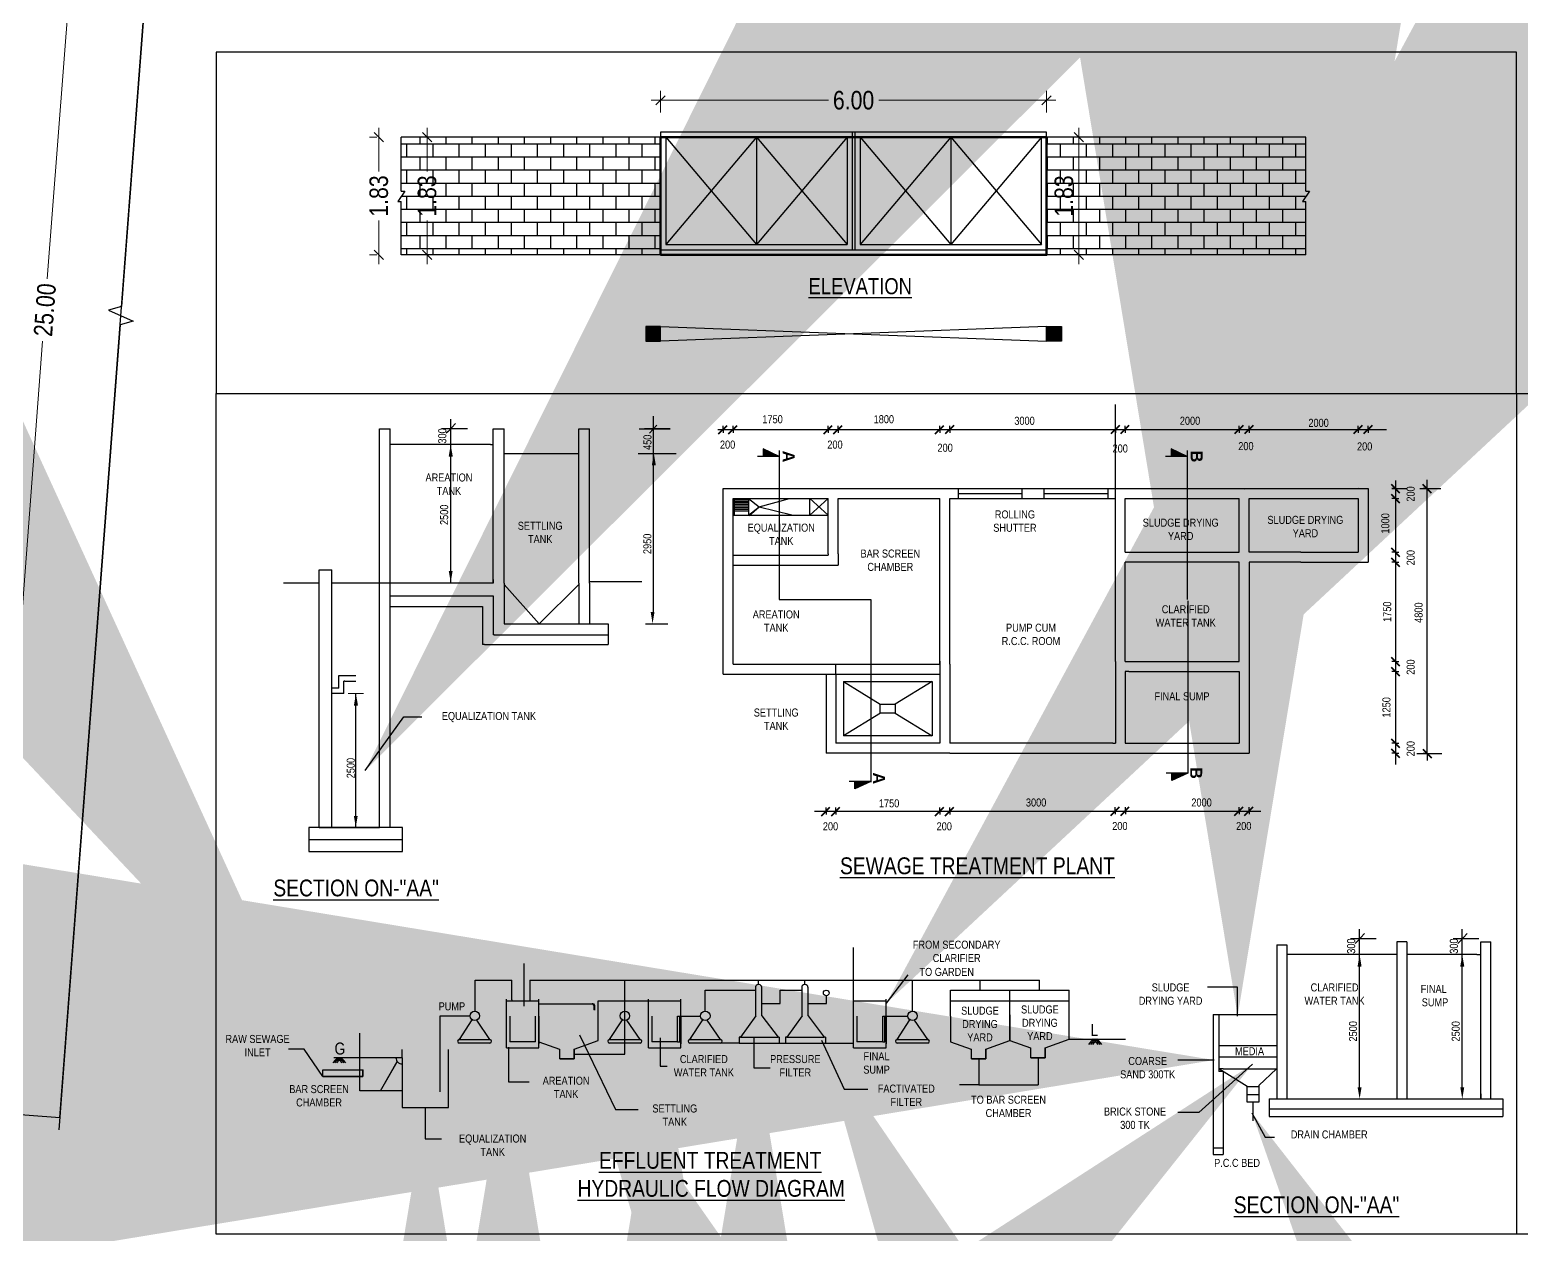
# Model space of a CAD drawing. Header units: metres. Extents: x 2865 to 2957, y -495 to -392.
# Drawn here: x 2888.37 to 2911.56, y -495.18 to -476.46 of the extents above; entities that cross this region are included whole.
import ezdxf

# ---------------------------------------------------------------- set-up
doc = ezdxf.new("R2010")
doc.units = ezdxf.units.M
doc.header["$LTSCALE"] = 12.7
doc.linetypes.add('CENTER2', pattern=[1.125, 0.75, -0.125, 0.125, -0.125])
doc.layers.get('Defpoints').update_dxf_attribs({"color": 140})
for name, color, linetype in [('COMPOUNDWALL', 7, 'Continuous'), ('extra', 7, 'Continuous'), ('ROAD_WIDTH', 7, 'Continuous')]:
    doc.layers.add(name, color=color, linetype=linetype)
doc.layers.add('MAIN_GATE', color=57, linetype='Continuous', lineweight=50)
doc.styles.add('Annotative', font='ARIALN.TTF')
doc.styles.get("Standard").update_dxf_attribs({"font": 'ARIALN.TTF'})
doc.dimstyles.new('BLD OUTER', dxfattribs={"dimscale": 0.096, "dimtxt": 3, "dimasz": 1.5, "dimexe": 1.524, "dimexo": 3.96875, "dimgap": 0.889, "dimtad": 0, "dimzin": 0, "dimdsep": 46, "dimtxsty": 'Annotative', "dimblk": 'OBLIQUE', "dimcen": 0, "dimdle": 1.5, "dimclrd": 256, "dimadec": 0, "dimazin": 0, "dimtfac": 1, "dimtofl": 0, "dimtmove": 0, "dimatfit": 3, "dimldrblk": 'OPEN', "dimfxl": 0, "dimtolj": 1, "dimtzin": 0, "dimlwd": 18, "dimlwe": 18, "dimarcsym": 0})
doc.dimstyles.get("Standard").update_dxf_attribs({"dimscale": 0.001, "dimtxt": 4.572, "dimasz": 4.572, "dimexe": 4.572, "dimexo": 1.5875, "dimgap": 2.286, "dimtad": 0, "dimtih": 1, "dimtoh": 1, "dimdec": 4, "dimzin": 0, "dimdsep": 46, "dimtxsty": 'Standard', "dimcen": 2.286, "dimadec": 0, "dimazin": 0, "dimtfac": 1, "dimtdec": 4, "dimtofl": 0, "dimtmove": 0, "dimatfit": 3, "dimfxl": 0, "dimtolj": 1, "dimtzin": 0, "dimarcsym": 0})
pattern_1 = [(0, (2206.19835, -2013.8183), (0, 0.2032), []), (90, (2206.19835, -2013.8183), (-0.2032, 0.2032), [0.2032, -0.2032])]

# ---------------------------------------------------------------- blocks, each defined once
blk = doc.blocks.new('_Oblique')
at = {"color": 0, "linetype": 'ByBlock', "lineweight": -2}
blk.add_line((-0.5, -0.5), (0.5, 0.5), dxfattribs=at)
blk = doc.blocks.new('*D84')
at = {"layer": 'Defpoints', "color": 0}
for p in [(2890.736, -468.443), (2887.656, -493.281), (2888.836, -493.371)]:
    blk.add_point(p, dxfattribs=at)
at = {"layer": 'ROAD_WIDTH', "lineweight": 18}
for p, q in [((2889.567, -468.21), (2888.643, -480.333)), ((2887.645, -493.425), (2888.569, -481.301))]:
    blk.add_line(p, q, dxfattribs=at)
at = {"layer": 'ROAD_WIDTH', "color": 0, "lineweight": 18}
for p, q in [((2890.356, -468.414), (2889.41, -468.342)), ((2888.456, -493.342), (2887.51, -493.27))]:
    blk.add_line(p, q, dxfattribs=at)
at = {"layer": 'ROAD_WIDTH', "lineweight": 18, "xscale": 0.144, "yscale": 0.144, "zscale": 0.144}
for p, rotation in [((2889.556, -468.353), 85.64138402449977), ((2887.656, -493.281), 265.6413840244998)]:
    blk.add_blockref('_Oblique', p, dxfattribs=dict(at, rotation=rotation))
at = {"layer": 'ROAD_WIDTH', "color": 0, "insert": (2888.606, -480.817), "char_height": 0.288, "attachment_point": 5, "rotation": 85.6414, "style": 'Annotative'}
blk.add_mtext('\\A1;25.00', dxfattribs=at)
blk = doc.blocks.new('_Open')
at = {"color": 0, "linetype": 'ByBlock', "lineweight": -2}
for p, q in [((-1, 0.17), (0, 0)), ((-1, -0.17), (0, 0)), ((0, 0), (-1, 0))]:
    blk.add_line(p, q, dxfattribs=at)
blk = doc.blocks.new('*D136')
at = {"layer": 'COMPOUNDWALL', "lineweight": 18}
for p, q in [((2893.797, -477.988), (2893.797, -478.666)), ((2893.797, -480.106), (2893.797, -479.428))]:
    blk.add_line(p, q, dxfattribs=at)
at = {"layer": 'COMPOUNDWALL', "color": 0, "lineweight": 18}
for p, q in [((2893.764, -478.132), (2893.65, -478.132)), ((2893.764, -479.962), (2893.65, -479.962))]:
    blk.add_line(p, q, dxfattribs=at)
at = {"layer": 'Defpoints', "color": 0}
for p in [(2893.797, -478.132), (2894.145, -478.132), (2894.145, -479.962)]:
    blk.add_point(p, dxfattribs=at)
at = {"layer": 'COMPOUNDWALL', "lineweight": 18, "xscale": 0.144, "yscale": 0.144, "zscale": 0.144}
for p, rotation in [((2893.797, -478.132), 90), ((2893.797, -479.962), 270)]:
    blk.add_blockref('_Oblique', p, dxfattribs=dict(at, rotation=rotation))
at = {"layer": 'COMPOUNDWALL', "color": 0, "insert": (2893.797, -479.047), "char_height": 0.288, "attachment_point": 5, "rotation": 90, "style": 'Annotative'}
blk.add_mtext('\\A1;1.83', dxfattribs=at)
blk = doc.blocks.new('*D137')
at = {"layer": 'COMPOUNDWALL', "lineweight": 18}
for p, q in [((2894.547, -477.988), (2894.547, -478.666)), ((2894.547, -480.106), (2894.547, -479.428))]:
    blk.add_line(p, q, dxfattribs=at)
at = {"layer": 'COMPOUNDWALL', "color": 0, "lineweight": 18}
for p, q in [((2894.515, -478.132), (2894.401, -478.132)), ((2894.515, -479.962), (2894.401, -479.962))]:
    blk.add_line(p, q, dxfattribs=at)
at = {"layer": 'Defpoints', "color": 0}
for p in [(2894.547, -478.132), (2894.896, -478.132), (2894.896, -479.962)]:
    blk.add_point(p, dxfattribs=at)
at = {"layer": 'COMPOUNDWALL', "lineweight": 18, "xscale": 0.144, "yscale": 0.144, "zscale": 0.144}
for p, rotation in [((2894.547, -478.132), 90), ((2894.547, -479.962), 270)]:
    blk.add_blockref('_Oblique', p, dxfattribs=dict(at, rotation=rotation))
at = {"layer": 'COMPOUNDWALL', "color": 0, "insert": (2894.547, -479.047), "char_height": 0.288, "attachment_point": 5, "rotation": 90, "style": 'Annotative'}
blk.add_mtext('\\A1;1.83', dxfattribs=at)
blk = doc.blocks.new('*D139')
at = {"layer": 'Defpoints', "color": 0, "ltscale": 100}
for p in [(2898.177, -477.559), (2898.177, -478.132), (2904.177, -478.132)]:
    blk.add_point(p, dxfattribs=at)
at = {"layer": 'MAIN_GATE', "lineweight": 18, "ltscale": 100}
for p, q in [((2898.033, -477.559), (2900.785, -477.559)), ((2904.321, -477.559), (2901.57, -477.559))]:
    blk.add_line(p, q, dxfattribs=at)
at = {"layer": 'MAIN_GATE', "color": 0, "lineweight": 18, "ltscale": 100}
for p, q in [((2898.177, -477.751), (2898.177, -477.412)), ((2904.177, -477.751), (2904.177, -477.412))]:
    blk.add_line(p, q, dxfattribs=at)
at = {"layer": 'MAIN_GATE', "lineweight": 18, "ltscale": 100, "xscale": 0.144, "yscale": 0.144, "zscale": 0.144, "rotation": 180}
blk.add_blockref('_Oblique', (2898.177, -477.559), dxfattribs=at)
at = {"layer": 'MAIN_GATE', "lineweight": 18, "ltscale": 100, "xscale": 0.144, "yscale": 0.144, "zscale": 0.144}
blk.add_blockref('_Oblique', (2904.177, -477.559), dxfattribs=at)
at = {"layer": 'MAIN_GATE', "color": 0, "ltscale": 100, "insert": (2901.177, -477.559), "char_height": 0.288, "attachment_point": 5, "style": 'Annotative'}
blk.add_mtext('\\A1;6.00', dxfattribs=at)
blk = doc.blocks.new('*D140')
at = {"layer": 'Defpoints', "color": 0, "ltscale": 100}
for p in [(2904.177, -478.132), (2904.68, -478.132), (2904.177, -479.962)]:
    blk.add_point(p, dxfattribs=at)
at = {"layer": 'MAIN_GATE', "lineweight": 18, "ltscale": 100}
blk.add_line((2904.68, -480.106), (2904.68, -477.988), dxfattribs=at)
at = {"layer": 'MAIN_GATE', "color": 0, "lineweight": 18, "ltscale": 100}
for p, q in [((2904.558, -478.132), (2904.826, -478.132)), ((2904.558, -479.962), (2904.826, -479.962))]:
    blk.add_line(p, q, dxfattribs=at)
at = {"layer": 'MAIN_GATE', "lineweight": 18, "ltscale": 100, "xscale": 0.144, "yscale": 0.144, "zscale": 0.144}
for p, rotation in [((2904.68, -478.132), 90), ((2904.68, -479.962), 270)]:
    blk.add_blockref('_Oblique', p, dxfattribs=dict(at, rotation=rotation))
at = {"layer": 'MAIN_GATE', "color": 0, "ltscale": 100, "insert": (2904.448, -479.047), "char_height": 0.288, "attachment_point": 5, "rotation": 90, "style": 'Annotative'}
blk.add_mtext('\\A1;1.83', dxfattribs=at)
blk = doc.blocks.new('SW')
for points in [[(14.197, 19.029), (13.788, 19.221), (13.788, 19.029)], [(24.553, 19.029), (24.144, 19.221), (24.144, 19.029)], [(24.164, 10.996), (24.164, 10.804), (24.573, 10.996)], [(16.114, 10.783), (16.114, 10.591), (16.523, 10.783)]]:
    blk.add_hatch(color=256).paths.add_polyline_path(points)
for p, q in [((22.732, 17.964), (22.732, 20.354)), ((4.046, 9.614), (4.046, 19.735)), ((4.046, 19.735), (4.319, 19.735)), ((4.319, 9.614), (4.319, 19.735)), ((6.28, 19.735), (5.623, 19.735)), ((5.792, 19.668), (5.981, 19.872)), ((5.857, 15.832), (5.857, 19.978)), ((6.937, 15.813), (6.937, 19.735)), ((6.937, 19.735), (7.211, 19.735)), ((7.211, 15.813), (7.211, 19.735)), ((9.109, 15.813), (9.109, 19.735)), ((9.109, 19.735), (9.382, 19.735)), ((9.382, 15.813), (9.382, 19.735)), ((10.643, 19.735), (11.431, 19.735)), ((11.431, 19.735), (10.774, 19.735)), ((10.902, 19.626), (11.091, 19.829)), ((11.008, 19.656), (11.008, 20.052)), ((12.635, 19.719), (29.613, 19.719)), ((12.772, 19.719), (12.772, 19.81)), ((12.772, 19.719), (12.772, 19.632)), ((13.026, 19.719), (13.026, 19.81)), ((13.026, 19.719), (13.026, 19.632)), ((15.444, 19.719), (15.444, 19.81)), ((15.444, 19.719), (15.444, 19.632)), ((15.697, 19.719), (15.697, 19.81)), ((15.697, 19.719), (15.697, 19.632)), ((18.272, 19.719), (18.272, 19.81)), ((18.272, 19.719), (18.272, 19.632)), ((18.526, 19.719), (18.526, 19.81)), ((18.526, 19.719), (18.526, 19.632)), ((22.732, 19.719), (22.732, 19.81)), ((22.732, 19.719), (22.732, 19.632)), ((22.976, 19.719), (22.976, 19.81)), ((22.976, 19.719), (22.976, 19.632)), ((25.875, 19.719), (25.875, 19.81)), ((25.875, 19.719), (25.875, 19.632)), ((26.129, 19.719), (26.129, 19.81)), ((26.129, 19.719), (26.129, 19.632)), ((28.897, 19.719), (28.897, 19.81)), ((28.897, 19.719), (28.897, 19.632)), ((29.151, 19.719), (29.151, 19.81)), ((29.151, 19.719), (29.151, 19.632)), ((6.866, 19.337), (4.319, 19.337)), ((5.792, 19.668), (5.744, 19.62)), ((6.866, 19.337), (6.937, 19.337)), ((11.008, 15.003), (11.008, 19.656)), ((7.211, 19.105), (9.109, 19.105)), ((10.617, 19.105), (11.58, 19.105)), ((14.197, 19.029), (13.648, 19.029)), ((13.788, 19.221), (13.788, 19.029)), ((14.197, 19.029), (13.788, 19.221)), ((24.553, 19.029), (24.004, 19.029)), ((24.553, 19.029), (24.144, 19.221)), ((24.144, 19.221), (24.144, 19.029)), ((12.772, 13.505), (12.772, 18.218)), ((12.772, 18.218), (29.151, 18.218)), ((18.737, 18.218), (18.737, 17.964)), ((20.356, 18.2), (20.356, 17.964)), ((20.917, 18.218), (20.917, 17.964)), ((22.536, 18.2), (22.536, 17.964)), ((28.897, 18.215), (26.017, 18.201)), ((29.151, 18.215), (29.151, 16.348)), ((29.749, 18.218), (30.124, 18.218)), ((29.84, 18.218), (29.749, 18.218)), ((29.84, 18.423), (29.84, 11.213)), ((29.84, 18.218), (29.927, 18.218)), ((30.459, 18.218), (30.992, 18.218)), ((30.639, 18.218), (30.548, 18.218)), ((30.639, 18.218), (30.726, 18.218)), ((30.647, 11.482), (30.647, 18.439)), ((13.026, 17.964), (15.444, 17.964)), ((13.026, 13.759), (13.026, 17.963)), ((13.064, 17.542), (13.064, 17.964)), ((13.064, 17.94), (13.42, 17.94)), ((13.064, 17.899), (13.42, 17.899)), ((13.064, 17.859), (13.42, 17.859)), ((13.064, 17.818), (13.42, 17.818)), ((13.42, 17.964), (13.689, 17.755)), ((13.42, 17.964), (13.42, 17.542)), ((13.689, 17.755), (14.456, 17.961)), ((13.689, 17.755), (14.456, 17.961)), ((15.444, 17.542), (14.978, 17.964)), ((15.444, 17.964), (14.978, 17.54)), ((14.978, 17.54), (14.978, 17.964)), ((15.444, 16.561), (15.444, 17.964)), ((15.697, 17.964), (18.272, 17.964)), ((15.697, 16.561), (15.697, 17.964)), ((18.272, 13.759), (18.272, 17.964)), ((18.526, 13.759), (18.526, 17.964)), ((18.526, 17.964), (22.665, 17.964)), ((20.356, 18.082), (18.737, 18.082)), ((20.356, 18.08), (18.737, 18.08)), ((22.536, 18.082), (20.917, 18.082)), ((22.536, 18.08), (20.917, 18.08)), ((22.665, 17.964), (22.732, 17.964)), ((22.732, 16.348), (22.732, 17.964)), ((22.976, 17.964), (25.875, 17.964)), ((22.976, 16.601), (22.976, 17.964)), ((25.875, 16.601), (25.875, 17.964)), ((26.129, 17.964), (28.897, 17.964)), ((26.129, 16.601), (26.129, 17.964)), ((28.897, 17.964), (28.897, 16.601)), ((29.84, 17.964), (29.749, 17.964)), ((29.84, 17.964), (29.927, 17.964)), ((13.026, 17.542), (15.444, 17.542)), ((13.064, 17.777), (13.42, 17.777)), ((13.064, 17.737), (13.42, 17.737)), ((13.064, 17.737), (13.42, 17.737)), ((13.064, 17.696), (13.42, 17.696)), ((13.064, 17.655), (13.42, 17.655)), ((13.42, 17.542), (13.689, 17.755)), ((13.436, 17.536), (13.689, 17.755)), ((13.689, 17.755), (14.515, 17.549)), ((13.026, 16.526), (15.444, 16.526)), ((15.444, 16.561), (15.444, 16.526)), ((15.697, 16.561), (15.697, 16.272)), ((22.732, 13.824), (22.732, 16.348)), ((22.976, 16.601), (25.875, 16.601)), ((25.875, 16.348), (22.976, 16.348)), ((22.976, 13.824), (22.976, 16.348)), ((25.875, 13.824), (25.875, 16.348)), ((27.442, 16.601), (26.129, 16.601)), ((26.129, 16.348), (26.129, 11.753)), ((27.442, 16.348), (26.129, 16.348)), ((27.442, 16.601), (28.897, 16.601)), ((27.442, 16.348), (29.151, 16.348)), ((29.84, 16.601), (29.749, 16.601)), ((29.84, 16.348), (29.749, 16.348)), ((29.84, 16.601), (29.927, 16.601)), ((29.84, 16.348), (29.927, 16.348)), ((2.52, 9.614), (2.52, 16.154)), ((2.52, 16.154), (2.841, 16.154)), ((2.841, 9.614), (2.841, 16.154)), ((6.937, 15.908), (6.937, 15.813)), ((13.026, 16.272), (15.697, 16.272)), ((2.52, 15.813), (1.609, 15.813)), ((6.937, 15.813), (2.841, 15.813)), ((7.211, 15.813), (7.211, 14.787)), ((7.211, 15.78), (8.101, 14.787)), ((8.101, 14.787), (9.109, 15.783)), ((8.101, 14.787), (9.109, 15.783)), ((9.109, 15.816), (9.109, 14.787)), ((9.382, 15.86), (10.707, 15.86)), ((9.382, 15.813), (9.382, 14.787)), ((4.319, 15.496), (6.937, 15.496)), ((4.319, 15.221), (6.664, 15.221)), ((6.664, 15.221), (6.664, 14.259)), ((6.937, 15.496), (6.937, 14.501)), ((24.573, 15.364), (24.573, 10.996)), ((7.211, 14.787), (9.857, 14.787)), ((9.857, 14.787), (9.857, 14.259)), ((10.801, 14.787), (11.367, 14.787)), ((6.961, 14.501), (6.937, 14.501)), ((6.961, 14.501), (9.857, 14.501)), ((6.712, 14.259), (6.664, 14.259)), ((6.712, 14.259), (9.566, 14.259)), ((9.566, 14.259), (9.857, 14.259)), ((13.026, 13.759), (18.272, 13.759)), ((15.638, 13.505), (15.638, 13.759)), ((18.272, 13.836), (18.272, 13.759)), ((18.272, 13.759), (18.272, 11.753)), ((18.526, 13.759), (18.526, 11.753)), ((22.732, 13.824), (22.732, 11.753)), ((22.976, 13.824), (25.875, 13.824)), ((29.84, 13.824), (29.749, 13.824)), ((29.84, 13.824), (29.927, 13.824)), ((3.013, 13.154), (3.013, 13.474)), ((3.02, 13.474), (3.013, 13.474)), ((3.02, 13.474), (3.449, 13.474)), ((3.167, 13.327), (3.141, 13.327)), ((3.141, 13.016), (3.141, 13.327)), ((3.167, 13.327), (3.383, 13.327)), ((3.371, 13.327), (3.449, 13.327)), ((12.772, 13.505), (18.272, 13.505)), ((15.385, 13.505), (15.385, 11.499)), ((15.638, 13.505), (15.638, 11.753)), ((15.829, 13.315), (15.829, 11.943)), ((15.829, 13.315), (18.082, 13.315)), ((15.829, 13.315), (16.761, 12.748)), ((18.082, 13.315), (17.143, 12.743)), ((18.082, 13.315), (18.082, 11.943)), ((22.976, 13.571), (22.976, 11.753)), ((23.07, 13.571), (22.976, 13.571)), ((23.07, 13.571), (25.875, 13.571)), ((25.875, 13.571), (25.875, 11.753)), ((29.84, 13.571), (29.749, 13.571)), ((29.84, 13.571), (29.927, 13.571)), ((3.013, 13.154), (2.841, 13.154)), ((3.141, 13.016), (2.841, 13.016)), ((3.447, 9.614), (3.447, 13.007)), ((16.768, 12.515), (15.829, 11.943)), ((17.143, 12.515), (18.082, 11.943)), ((18.272, 11.753), (15.638, 11.753)), ((18.082, 11.943), (15.829, 11.943)), ((22.665, 11.753), (18.526, 11.753)), ((22.665, 11.753), (22.732, 11.753)), ((22.976, 11.753), (25.875, 11.753)), ((26.129, 11.753), (26.129, 11.499)), ((29.84, 11.753), (29.749, 11.753)), ((29.84, 11.753), (29.927, 11.753)), ((18.526, 11.499), (15.385, 11.499)), ((18.526, 11.499), (26.129, 11.499)), ((29.84, 11.499), (29.749, 11.499)), ((29.84, 11.499), (29.927, 11.499)), ((30.388, 11.491), (31.015, 11.491)), ((30.639, 11.491), (30.548, 11.491)), ((30.639, 11.491), (30.726, 11.491)), ((30.647, 11.491), (30.647, 11.314)), ((24.573, 10.996), (24.024, 10.996)), ((24.573, 10.996), (24.164, 10.804)), ((24.164, 10.804), (24.164, 10.996)), ((16.523, 10.783), (15.974, 10.783)), ((16.114, 10.591), (16.114, 10.783)), ((16.523, 10.783), (16.114, 10.591)), ((15.096, 10.03), (26.23, 10.03)), ((15.385, 10.03), (15.385, 10.121)), ((15.385, 10.03), (15.385, 9.943)), ((15.638, 10.03), (15.638, 10.121)), ((15.638, 10.03), (15.638, 9.943)), ((18.272, 10.03), (18.272, 10.121)), ((18.272, 10.03), (18.272, 9.943)), ((18.526, 10.03), (18.526, 10.121)), ((18.526, 10.03), (18.526, 9.943)), ((22.73, 10.038), (22.73, 10.129)), ((22.73, 10.038), (22.73, 9.951)), ((22.984, 10.038), (22.984, 10.129)), ((22.984, 10.038), (22.984, 9.951)), ((25.875, 10.038), (25.875, 10.129)), ((25.875, 10.038), (25.875, 9.951)), ((26.129, 10.038), (26.129, 10.129)), ((26.129, 10.038), (26.129, 9.951)), ((26.23, 10.03), (26.427, 10.03)), ((4.636, 9.614), (2.258, 9.614)), ((2.258, 9.614), (2.258, 9.004)), ((2.52, 9.614), (4.046, 9.614)), ((4.636, 9.004), (4.636, 9.614)), ((2.263, 9.309), (4.636, 9.309)), ((2.258, 9.004), (4.636, 9.004)), ((28.866, 6.72), (29.054, 6.924)), ((28.931, 2.884), (28.931, 7.029)), ((31.473, 6.72), (31.662, 6.924)), ((31.538, 2.884), (31.538, 7.029)), ((16.085, 4.143), (16.085, 6.569)), ((26.834, 6.634), (26.834, 2.723)), ((26.834, 6.634), (27.087, 6.634)), ((27.087, 6.634), (27.087, 2.723)), ((29.354, 6.787), (28.697, 6.787)), ((28.866, 6.72), (28.818, 6.672)), ((29.879, 6.707), (29.879, 2.723)), ((30.133, 6.707), (29.879, 6.707)), ((30.133, 6.707), (30.133, 2.723)), ((31.961, 6.787), (31.304, 6.787)), ((31.473, 6.72), (31.425, 6.672)), ((32.007, 2.723), (32.007, 6.707)), ((32.007, 6.707), (32.261, 6.707)), ((32.261, 2.723), (32.261, 6.707)), ((7.722, 5.081), (7.722, 6.158)), ((29.879, 6.389), (27.087, 6.389)), ((31.908, 6.389), (30.133, 6.389)), ((31.908, 6.389), (32.007, 6.389)), ((6.474, 5.734), (7.413, 5.734)), ((6.474, 5.734), (7.413, 5.734)), ((6.474, 4.951), (6.474, 5.734)), ((7.413, 5.241), (7.413, 5.734)), ((7.87, 5.734), (20.804, 5.734)), ((7.87, 5.734), (7.931, 5.734)), ((7.87, 5.734), (7.87, 5.212)), ((10.28, 3.862), (10.28, 5.734)), ((13.673, 5.628), (13.673, 5.734)), ((14.848, 5.628), (14.848, 5.734)), ((17.581, 4.951), (17.581, 5.734)), ((19.298, 5.734), (19.298, 5.734)), ((19.298, 5.485), (19.298, 5.734)), ((20.804, 5.485), (20.804, 5.734)), ((12.321, 4.951), (12.321, 5.485)), ((12.321, 5.485), (13.6, 5.485)), ((13.6, 4.831), (13.6, 5.583)), ((13.752, 4.831), (13.752, 5.56)), ((14.224, 5.146), (14.224, 5.485)), ((14.224, 5.485), (14.719, 5.485)), ((14.719, 5.485), (14.719, 5.485)), ((14.719, 5.485), (14.776, 5.485)), ((14.776, 4.831), (14.776, 5.583)), ((14.928, 4.831), (14.928, 5.56)), ((15.399, 5.146), (15.399, 5.343)), ((18.546, 5.485), (20.051, 5.485)), ((18.546, 5.21), (18.546, 5.485)), ((20.051, 5.243), (20.051, 5.485)), ((20.051, 5.485), (21.556, 5.485)), ((21.556, 5.21), (21.556, 5.485)), ((7.271, 4.02), (7.271, 5.257)), ((7.271, 5.212), (8.096, 5.212)), ((7.413, 5.241), (7.413, 5.212)), ((8.096, 4.02), (8.096, 5.257)), ((8.096, 4.02), (8.096, 5.257)), ((8.096, 5.138), (9.469, 5.138)), ((9.488, 5.1), (9.488, 4.981)), ((9.497, 5.1), (9.497, 4.979)), ((9.507, 5.1), (9.507, 4.98)), ((9.601, 4.209), (9.601, 5.212)), ((9.601, 5.212), (10.875, 5.21)), ((10.875, 4.019), (10.875, 5.255)), ((10.875, 5.21), (11.699, 5.21)), ((11.699, 4.019), (11.699, 5.255)), ((11.699, 4.019), (11.699, 5.255)), ((13.752, 5.146), (14.224, 5.146)), ((14.928, 5.146), (15.399, 5.146)), ((14.928, 5.146), (15.399, 5.146)), ((16.085, 4.019), (16.085, 5.255)), ((16.085, 5.21), (16.91, 5.21)), ((16.91, 4.019), (16.91, 5.255)), ((16.91, 4.019), (16.91, 5.255)), ((18.546, 4.827), (18.546, 5.21)), ((18.546, 5.21), (21.556, 5.21)), ((20.051, 4.859), (20.051, 5.243)), ((20.051, 4.209), (20.051, 5.212)), ((21.556, 4.242), (21.556, 5.244)), ((5.587, 4.831), (6.347, 4.831)), ((5.587, 2.9), (5.587, 4.831)), ((6.395, 4.735), (6.069, 4.23)), ((6.853, 4.23), (6.517, 4.721)), ((7.356, 4.827), (7.356, 4.176)), ((8.011, 4.176), (8.011, 4.827)), ((8.096, 4.827), (8.096, 4.125)), ((10.207, 4.735), (9.882, 4.23)), ((10.666, 4.23), (10.329, 4.721)), ((10.96, 4.825), (10.96, 4.175)), ((11.614, 4.175), (11.614, 4.825)), ((11.614, 4.825), (11.67, 4.825)), ((11.67, 4.175), (11.67, 4.825)), ((11.67, 4.825), (12.201, 4.825)), ((11.699, 4.825), (11.699, 4.124)), ((12.248, 4.735), (11.923, 4.23)), ((12.707, 4.23), (12.371, 4.721)), ((13.6, 4.831), (13.213, 4.29)), ((13.752, 4.831), (14.167, 4.29)), ((14.776, 4.831), (14.389, 4.29)), ((14.928, 4.831), (15.342, 4.29)), ((16.17, 4.825), (16.17, 4.175)), ((16.825, 4.175), (16.825, 4.825)), ((16.825, 4.825), (16.881, 4.825)), ((16.881, 4.175), (16.881, 4.825)), ((16.881, 4.825), (17.461, 4.825)), ((16.91, 4.825), (16.91, 4.124)), ((17.508, 4.735), (17.183, 4.23)), ((17.967, 4.23), (17.631, 4.721)), ((18.546, 4.827), (18.546, 4.176)), ((20.051, 4.859), (20.051, 4.209)), ((25.217, 4.868), (25.217, 1.31)), ((25.217, 4.868), (26.834, 4.868)), ((25.36, 4.868), (25.36, 3.416)), ((3.548, 2.928), (3.548, 4.392)), ((6.069, 4.23), (6.853, 4.23)), ((6.113, 4.23), (6.076, 4.23)), ((8.011, 4.176), (7.356, 4.176)), ((8.096, 4.176), (8.617, 3.986)), ((8.992, 3.986), (9.601, 4.209)), ((9.882, 4.23), (10.666, 4.23)), ((9.926, 4.23), (9.888, 4.23)), ((11.614, 4.175), (10.96, 4.175)), ((11.614, 4.175), (11.67, 4.175)), ((11.923, 4.23), (12.707, 4.23)), ((11.967, 4.23), (11.929, 4.23)), ((13.213, 4.29), (13.183, 4.29)), ((13.183, 4.29), (13.183, 4.143)), ((13.213, 4.29), (14.167, 4.29)), ((14.197, 4.29), (14.167, 4.29)), ((14.197, 4.29), (14.197, 4.143)), ((14.358, 4.29), (14.358, 4.143)), ((14.389, 4.29), (14.358, 4.29)), ((14.389, 4.29), (15.342, 4.29)), ((15.373, 4.29), (15.342, 4.29)), ((15.373, 4.29), (15.373, 4.143)), ((16.825, 4.175), (16.17, 4.175)), ((16.825, 4.175), (16.881, 4.175)), ((17.183, 4.23), (17.967, 4.23)), ((17.227, 4.23), (17.189, 4.23)), ((17.217, 4.421), (17.217, 4.421)), ((18.546, 4.176), (19.067, 3.986)), ((19.441, 3.986), (20.051, 4.209)), ((20.051, 4.209), (20.573, 4.018)), ((20.947, 4.018), (21.556, 4.242)), ((21.556, 4.242), (22.986, 4.242)), ((4.622, 3.769), (4.622, 3.981)), ((5.799, 2.506), (5.799, 3.981)), ((6.853, 4.143), (6.076, 4.143)), ((7.271, 4.02), (8.096, 4.02)), ((8.617, 3.986), (8.617, 3.739)), ((8.992, 3.739), (8.992, 3.986)), ((8.992, 3.986), (8.992, 3.739)), ((8.992, 3.862), (10.28, 3.862)), ((10.666, 4.143), (9.888, 4.143)), ((10.875, 4.019), (11.699, 4.019)), ((12.707, 4.143), (11.929, 4.143)), ((13.183, 4.143), (12.482, 4.143)), ((13.183, 4.143), (16.085, 4.143)), ((16.085, 4.019), (16.91, 4.019)), ((17.967, 4.143), (17.189, 4.143)), ((19.067, 3.986), (19.067, 3.739)), ((19.441, 3.986), (19.441, 3.739)), ((19.441, 3.739), (19.441, 3.986)), ((20.573, 4.018), (20.573, 3.771)), ((20.947, 3.771), (20.947, 4.018)), ((20.947, 4.018), (20.947, 3.771)), ((25.36, 4.079), (26.834, 4.079)), ((25.36, 3.793), (26.834, 3.793)), ((4.622, 3.769), (2.887, 3.769)), ((3.625, 3.29), (3.625, 3.468)), ((4.074, 2.928), (4.502, 3.671)), ((4.074, 2.928), (4.499, 3.665)), ((4.622, 3.769), (4.622, 2.506)), ((8.992, 3.739), (8.617, 3.739)), ((8.636, 3.739), (8.992, 3.739)), ((19.441, 3.739), (19.067, 3.739)), ((19.085, 3.739), (19.441, 3.739)), ((19.263, 3.739), (19.263, 3.085)), ((20.947, 3.771), (20.573, 3.771)), ((20.591, 3.771), (20.947, 3.771)), ((20.769, 3.771), (20.769, 3.085)), ((25.471, 3.485), (25.36, 3.485)), ((26.077, 3.038), (25.36, 3.485)), ((25.471, 3.416), (25.36, 3.416)), ((25.471, 3.485), (26.834, 3.485)), ((25.471, 3.416), (25.471, 1.31)), ((26.822, 3.485), (26.369, 3.063)), ((2.608, 3.29), (3.625, 3.29)), ((19.263, 3.085), (18.771, 3.085)), ((19.263, 3.085), (20.769, 3.085)), ((26.077, 2.64), (26.077, 3.038)), ((26.077, 3.038), (26.369, 3.038)), ((26.369, 3.063), (26.369, 2.64)), ((4.622, 2.928), (3.548, 2.928)), ((26.077, 2.839), (26.369, 2.839)), ((26.639, 2.723), (32.565, 2.723)), ((26.639, 2.723), (26.639, 2.278)), ((32.007, 2.855), (32.007, 2.723)), ((32.565, 2.723), (32.565, 2.278)), ((4.622, 2.506), (5.799, 2.506)), ((4.622, 2.506), (5.799, 2.506)), ((24.854, 2.376), (24.318, 2.376)), ((26.369, 2.64), (26.077, 2.64)), ((26.223, 2.64), (26.223, 2.169)), ((26.639, 2.469), (32.565, 2.469)), ((26.639, 2.278), (32.565, 2.278)), ((25.471, 1.478), (25.217, 1.478)), ((25.217, 1.31), (25.471, 1.31))]:
    blk.add_line(p, q)
at = {"lineweight": 40}
for p, q in [((12.654, 19.603), (12.873, 19.819)), ((12.837, 19.789), (12.837, 19.789)), ((12.908, 19.603), (13.127, 19.819)), ((13.091, 19.789), (13.091, 19.789)), ((15.326, 19.603), (15.545, 19.819)), ((15.579, 19.603), (15.798, 19.819)), ((18.155, 19.603), (18.374, 19.819)), ((18.417, 19.611), (18.636, 19.827)), ((22.622, 19.611), (22.841, 19.827)), ((22.866, 19.611), (23.085, 19.827)), ((25.766, 19.611), (25.985, 19.827)), ((26.02, 19.611), (26.239, 19.827)), ((28.788, 19.611), (29.007, 19.827)), ((29.041, 19.611), (29.26, 19.827)), ((29.956, 18.1), (29.74, 18.319)), ((29.77, 18.282), (29.77, 18.282)), ((30.755, 18.1), (30.539, 18.319)), ((30.569, 18.282), (30.569, 18.282)), ((29.956, 17.846), (29.74, 18.065)), ((29.77, 18.029), (29.77, 18.029)), ((29.956, 16.483), (29.74, 16.702)), ((29.77, 16.666), (29.77, 16.666)), ((29.956, 16.23), (29.74, 16.449)), ((29.77, 16.412), (29.77, 16.412)), ((29.956, 13.706), (29.74, 13.925)), ((29.956, 13.453), (29.74, 13.672)), ((29.77, 13.889), (29.77, 13.889)), ((29.77, 13.635), (29.77, 13.635)), ((29.956, 11.635), (29.74, 11.854)), ((29.77, 11.817), (29.77, 11.817)), ((29.956, 11.381), (29.74, 11.6)), ((29.77, 11.564), (29.77, 11.564)), ((30.764, 11.373), (30.548, 11.592)), ((30.569, 11.555), (30.569, 11.555)), ((15.267, 9.913), (15.486, 10.129)), ((15.449, 10.1), (15.449, 10.1)), ((15.521, 9.913), (15.74, 10.129)), ((15.703, 10.1), (15.703, 10.1)), ((18.155, 9.913), (18.374, 10.129)), ((18.337, 10.1), (18.337, 10.1)), ((18.408, 9.913), (18.627, 10.129)), ((18.591, 10.1), (18.591, 10.1)), ((22.613, 9.922), (22.832, 10.138)), ((22.795, 10.108), (22.795, 10.108)), ((22.866, 9.922), (23.085, 10.138)), ((23.049, 10.108), (23.049, 10.108)), ((25.758, 9.922), (25.977, 10.138)), ((25.94, 10.108), (25.94, 10.108)), ((26.011, 9.922), (26.23, 10.138)), ((26.194, 10.108), (26.194, 10.108))]:
    blk.add_line(p, q, dxfattribs=at)
at = {"linetype": 'CENTER2', "ltscale": 48}
for p, q in [((14.197, 19.185), (14.197, 15.397)), ((24.553, 19.185), (24.553, 15.397)), ((14.197, 15.397), (16.523, 15.397)), ((16.523, 15.397), (16.523, 10.764))]:
    blk.add_line(p, q, dxfattribs=at)
at = {"lineweight": 9}
blk.add_line((3.255, 13.016), (3.64, 13.016), dxfattribs=at)
for points in [[(16.761, 12.748), (17.143, 12.748), (17.143, 12.515), (16.761, 12.515)], [(2.608, 3.464), (3.625, 3.464), (3.625, 3.29), (2.608, 3.29)]]:
    blk.add_lwpolyline(points, close=True)
for centre, radius in [((15.391, 5.414), 0.0715), ((6.467, 4.831), 0.12), ((10.28, 4.831), 0.12), ((12.321, 4.831), 0.12), ((17.581, 4.831), 0.12)]:
    blk.add_circle(centre, radius)
for centre, radius, start, end in [((13.673, 5.547), 0.0808, 9.3131, 153.9621), ((14.848, 5.547), 0.0808, 9.3131, 153.9621), ((9.45, 5.1), 0.0381, 0, 90), ((9.459, 5.1), 0.0381, 0, 90), ((9.469, 5.1), 0.0381, 0, 90), ((6.076, 4.186), 0.0437, 90, 270), ((6.853, 4.186), 0.0437, 270, 90), ((9.888, 4.186), 0.0437, 90, 270), ((10.666, 4.186), 0.0437, 270, 90), ((11.929, 4.186), 0.0437, 90, 270), ((12.707, 4.186), 0.0437, 270, 90), ((17.189, 4.186), 0.0437, 90, 270), ((17.967, 4.186), 0.0437, 270, 90), ((4.622, 3.769), 0.155, 179.8121, 270)]:
    blk.add_arc(centre, radius, start, end)
for points in [[(5.906, 19.045), (5.808, 19.045), (5.857, 19.337)], [(5.906, 19.028), (5.808, 19.028), (5.857, 19.321)], [(5.906, 19.028), (5.808, 19.028), (5.857, 19.321)], [(11.063, 18.818), (10.965, 18.818), (11.014, 19.111)], [(11.063, 18.802), (10.965, 18.802), (11.014, 19.095)], [(11.063, 18.802), (10.965, 18.802), (11.014, 19.095)], [(5.906, 16.125), (5.808, 16.125), (5.857, 15.832)], [(5.906, 16.125), (5.808, 16.125), (5.857, 15.832)], [(11.031, 15.08), (10.934, 15.08), (10.982, 14.787)], [(11.031, 15.08), (10.934, 15.08), (10.982, 14.787)], [(3.5, 12.724), (3.402, 12.724), (3.451, 13.016)], [(3.5, 12.707), (3.402, 12.707), (3.451, 13)], [(3.5, 12.707), (3.402, 12.707), (3.451, 13)], [(3.496, 9.907), (3.399, 9.907), (3.447, 9.614)], [(3.496, 9.907), (3.399, 9.907), (3.447, 9.614)], [(28.98, 6.096), (28.882, 6.096), (28.931, 6.389)], [(28.98, 6.08), (28.882, 6.08), (28.931, 6.372)], [(28.98, 6.08), (28.882, 6.08), (28.931, 6.372)], [(31.587, 6.096), (31.489, 6.096), (31.538, 6.389)], [(31.587, 6.08), (31.489, 6.08), (31.538, 6.372)], [(31.587, 6.08), (31.489, 6.08), (31.538, 6.372)], [(28.98, 3.015), (28.882, 3.015), (28.931, 2.723)], [(28.98, 3.015), (28.882, 3.015), (28.931, 2.723)], [(31.587, 3.015), (31.489, 3.015), (31.538, 2.723)], [(31.587, 3.015), (31.489, 3.015), (31.538, 2.723)]]:
    blk.add_solid(points)
at = {"layer": 'extra'}
for p, q in [((22.171, 4.25), (22.053, 4.109)), ((22.217, 4.25), (22.1, 4.109)), ((22.27, 4.25), (22.153, 4.109)), ((22.165, 4.25), (22.282, 4.109)), ((22.217, 4.25), (22.335, 4.109)), ((22.264, 4.25), (22.381, 4.109)), ((2.979, 3.778), (2.861, 3.636)), ((3.025, 3.778), (2.908, 3.636)), ((3.078, 3.778), (2.961, 3.636)), ((2.973, 3.778), (3.09, 3.636)), ((3.025, 3.778), (3.143, 3.636)), ((3.072, 3.778), (3.189, 3.636))]:
    blk.add_line(p, q, dxfattribs=at)
at = {"char_height": 0.2032, "attachment_point": 5}
for s, insert in [('1750', (14.028, 19.975)), ('1800', (16.853, 19.975)), ('3000', (20.425, 19.936)), ('2000', (24.626, 19.936)), ('2000', (27.89, 19.883)), ('200', (12.887, 19.331)), ('200', (15.613, 19.331)), ('200', (18.409, 19.251)), ('200', (22.854, 19.233)), ('200', (26.045, 19.292)), ('200', (29.06, 19.285)), ('1750', (16.987, 10.226)), ('3000', (20.719, 10.247)), ('2000', (24.919, 10.247)), ('200', (15.499, 9.642)), ('200', (18.387, 9.642)), ('200', (22.845, 9.65)), ('200', (25.99, 9.65))]:
    blk.add_mtext(s, dxfattribs=dict(at, insert=insert))
at = {"char_height": 0.2032, "attachment_point": 5, "rotation": 90}
for s, insert in [('300', (5.644, 19.552)), ('450', (10.853, 19.391)), ('200', (30.228, 18.079)), ('2500', (5.692, 17.55)), ('1000', (29.585, 17.332)), ('2950', (10.851, 16.813)), ('200', (30.228, 16.462)), ('1750', (29.633, 15.09)), ('4800', (30.43, 15.067)), ('200', (30.228, 13.685)), ('1250', (29.614, 12.663)), ('200', (30.228, 11.614)), ('2500', (3.32, 11.121)), ('300', (28.718, 6.603)), ('300', (31.325, 6.603)), ('2500', (28.766, 4.44)), ('2500', (31.373, 4.44))]:
    blk.add_mtext(s, dxfattribs=dict(at, insert=insert))
at = {"char_height": 0.3048, "width": 0.41402, "attachment_point": 1, "rotation": 270}
for s, insert in [('{\\fBankGothic Md BT|b1|i0|c0|p34;A}', (14.592, 19.177)), ('{\\fBankGothic Md BT|b1|i0|c0|p34;B}', (24.948, 19.177)), ('{\\fBankGothic Md BT|b1|i0|c0|p34;A}', (16.886, 11.01)), ('{\\fBankGothic Md BT|b1|i0|c0|p34;B}', (24.935, 11.143))]:
    blk.add_mtext(s, dxfattribs=dict(at, insert=insert))
at = {"char_height": 0.2032, "width": 5.95873, "attachment_point": 2}
for s, insert in [('\\pt150;AREATION\\PTANK', (5.812, 18.599)), ('\\pt150;ROLLING \\PSHUTTER', (20.181, 17.662)), ('\\pt150;SLUDGE DRYING\\PYARD', (24.389, 17.453)), ('\\pt150;SLUDGE DRYING\\PYARD', (27.555, 17.523)), ('\\pt150;SETTLING\\PTANK', (8.129, 17.373)), ('\\pt150;EQUALIZATION\\PTANK', (14.248, 17.326)), ('\\pt150;BAR SCREEN\\PCHAMBER', (17.017, 16.668)), ('\\pt150;CLARIFIED\\PWATER TANK', (24.517, 15.254)), ('\\pt150;AREATION\\PTANK', (14.12, 15.123)), ('\\pt150;PUMP CUM\\PR.C.C. ROOM', (20.589, 14.786)), ('\\pt150;FINAL SUMP', (24.422, 13.045)), ('\\pt150;EQUALIZATION TANK', (6.827, 12.545)), ('\\pt150;SETTLING \\PTANK', (14.12, 12.633)), ('\\pt150;FROM SECONDARY\\PCLARIFIER', (18.702, 6.741)), ('\\pt150;TO GARDEN', (18.449, 6.049)), ('\\pt150;SLUDGE\\PDRYING YARD', (24.133, 5.656)), ('\\pt150;CLARIFIED\\PWATER TANK', (28.296, 5.656)), ('\\pt150;FINAL\\P SUMP', (30.813, 5.617)), ('\\pt150;PUMP', (5.886, 5.176)), ('\\pt150;SLUDGE\\PDRYING\\PYARD', (19.294, 5.065)), ('\\pt150;SLUDGE\\PDRYING\\PYARD', (20.815, 5.096)), ('\\pt150;RAW SEWAGE\\PINLET', (0.954, 4.348)), ('\\pt150;CLARIFIED\\PWATER TANK', (12.284, 3.837)), ('\\pt150;PRESSURE\\PFILTER', (14.606, 3.837)), ('\\pt150;FINAL\\PSUMP', (16.668, 3.908)), ('\\pt150;COARSE\\PSAND 300TK', (23.551, 3.788)), ('\\pt150;MEDIA', (26.138, 4.036)), ('\\pt150;BAR SCREEN\\PCHAMBER', (2.515, 3.075)), ('\\pt150;AREATION\\PTANK', (8.787, 3.288)), ('\\pt150;FACTIVATED\\PFILTER', (17.423, 3.088)), ('\\pt150;TO BAR SCREEN\\PCHAMBER', (20.019, 2.806)), ('\\pt150;SETTLING\\PTANK', (11.546, 2.583)), ('\\pt150;BRICK STONE\\P300 TK', (23.229, 2.505)), ('\\pt150;DRAIN CHAMBER', (28.16, 1.924)), ('\\pt150;EQUALIZATION\\PTANK', (6.922, 1.82)), ('\\pt150;P.C.C BED', (25.821, 1.202))]:
    blk.add_mtext(s, dxfattribs=dict(at, insert=insert))
at = {"layer": 'extra', "attachment_point": 1}
for s, insert, char_height, width in [('{\\LSEWAGE TREATMENT PLANT}', (15.74, 8.855), 0.42672, 9.4361), ('{\\LSECTION ON-"AA"}', (1.354, 8.292), 0.42672, 9.4361), ('L', (22.1, 4.628), 0.305, 0.19812), ('G', (2.908, 4.155), 0.305, 0.19812), ('   {\\L EFFLUENT TREATMENT\\PHYDRAULIC FLOW DIAGRAM}', (9.077, 1.378), 0.42672, 9.4361), ('{\\LSECTION ON-"AA"}', (25.736, 0.25), 0.42672, 9.4361)]:
    blk.add_mtext(s, dxfattribs=dict(at, insert=insert, char_height=char_height, width=width))
for points in [[(3.685, 11.058), (4.668, 12.424), (5.124, 12.424)], [(16.918, 5.154), (17.472, 5.871)], [(25.835, 4.826), (25.835, 5.558), (25.072, 5.558)], [(9.13, 4.349), (10.039, 2.454), (10.614, 2.454)], [(11.176, 4.277), (11.176, 3.554), (11.349, 3.554)], [(13.551, 4.29), (13.551, 3.514), (13.97, 3.514)], [(15.267, 4.217), (15.848, 2.974), (16.451, 2.974)], [(2.608, 3.29), (2.138, 3.989), (1.735, 3.989)], [(7.322, 4.037), (7.322, 3.155), (7.852, 3.155)], [(25.239, 3.711), (24.315, 3.711)], [(26.211, 3.605), (24.854, 2.376)], [(5.21, 2.506), (5.21, 1.708), (5.623, 1.708)], [(26.199, 2.367), (26.534, 1.754), (26.768, 1.754)]]:
    blk.add_leader(points, dimstyle='Standard', override={"dimscale": 100, "dimgap": 0.09, "dimtad": 0})

msp = doc.modelspace()

# ---------------------------------------------------------------- hatches: boundary and pattern name
h = msp.add_hatch()
h.set_pattern_fill('AR-B816', color=34, scale=0.001)
h.set_pattern_definition(pattern_1)
h.paths.add_polyline_path([(2898.1772, -478.1321), (2894.1444, -478.1321), (2894.1444, -479.9621), (2898.1772, -479.9621)])
h = msp.add_hatch()
h.set_pattern_fill('AR-B816', color=34, scale=0.001)
h.set_pattern_definition(pattern_1)
h.paths.add_polyline_path([(2904.1772, -478.1321), (2908.2099, -478.1321), (2908.2099, -479.9621), (2904.1772, -479.9621)])
h = msp.add_hatch(color=256)
h.dxf.hatch_style = 1
h.paths.add_polyline_path([(2898.1772, -481.0746), (2897.9472, -481.0746), (2897.9472, -481.3046), (2898.1772, -481.3046)])
h = msp.add_hatch(color=256)
h.dxf.hatch_style = 1
h.paths.add_polyline_path([(2904.1772, -481.0746), (2904.4072, -481.0746), (2904.4072, -481.3046), (2904.1772, -481.3046)])

# ---------------------------------------------------------------- linework, layer by layer
for p, q in [((2894.1444, -478.9696), (2894.1444, -478.1321)), ((2908.2099, -478.9696), (2908.2099, -478.1321)), ((2894.1444, -479.9621), (2894.1444, -479.1332)), ((2908.2099, -479.9621), (2908.2099, -479.1332))]:
    msp.add_line(p, q)
at = {"linetype": 'Continuous'}
msp.add_lwpolyline([(2890.7509, -468.252), (2889.7973, -480.7637), (2889.5946, -480.8204), (2889.9781, -480.9941), (2889.7754, -481.0508), (2888.8218, -493.5625)], dxfattribs=at)
for points in [[(2891.2671, -482.1172), (2911.4829, -482.1172), (2911.4829, -476.8098), (2891.2671, -476.8098)], [(2898.1772, -479.8821), (2904.1772, -479.8821), (2904.1772, -478.0521), (2898.1772, -478.0521)], [(2897.9472, -481.3046), (2898.1772, -481.3046), (2898.1772, -481.0746), (2897.9472, -481.0746)], [(2904.4072, -481.3046), (2904.1772, -481.3046), (2904.1772, -481.0746), (2904.4072, -481.0746)]]:
    msp.add_lwpolyline(points, close=True)
for points in [[(2898.1772, -478.0521), (2898.1772, -479.9621)], [(2901.1572, -478.0521), (2901.1572, -479.8821)], [(2901.1972, -478.0521), (2901.1972, -479.8821)], [(2898.1772, -478.1321), (2894.1444, -478.1321)], [(2901.0772, -478.1321), (2898.2572, -478.1321), (2898.2572, -479.8021), (2901.0772, -479.8021)], [(2898.2572, -478.1321), (2899.6672, -479.8021)], [(2899.6672, -478.1321), (2898.2572, -479.8021)], [(2899.6672, -478.1321), (2899.6672, -479.8021)], [(2901.0772, -478.1321), (2899.6672, -479.8021)], [(2899.6672, -478.1321), (2901.0772, -479.8021)], [(2901.0772, -478.1321), (2901.0772, -479.8021)], [(2901.2772, -479.8021), (2904.0972, -479.8021), (2904.0972, -478.1321), (2901.2772, -478.1321)], [(2901.2772, -478.1321), (2901.2772, -479.8021)], [(2901.2772, -478.1321), (2902.6872, -479.8021)], [(2902.6872, -478.1321), (2901.2772, -479.8021)], [(2902.6872, -478.1321), (2902.6872, -479.8021)], [(2904.0972, -478.1321), (2902.6872, -479.8021)], [(2902.6872, -478.1321), (2904.0972, -479.8021)], [(2908.2099, -478.1321), (2904.1772, -478.1321)], [(2904.1772, -478.1321), (2904.1772, -479.9621)], [(2894.1444, -478.9696), (2894.1989, -478.9696), (2894.0898, -479.1332), (2894.1444, -479.1332)], [(2908.2099, -478.9696), (2908.2645, -478.9696), (2908.1554, -479.1332), (2908.2099, -479.1332)], [(2908.2099, -479.9621), (2894.1444, -479.9621)], [(2898.1772, -481.0746), (2904.1772, -481.3046)], [(2904.1772, -481.0746), (2898.1772, -481.3046)], [(2954.1369, -487.1042), (2954.1369, -495.183), (2891.2671, -495.183), (2891.2671, -482.1172), (2945.8281, -482.1172)], [(2911.4829, -482.1172), (2911.4829, -495.183)], [(2865.3373, -491.58), (2888.8364, -493.3711)]]:
    msp.add_lwpolyline(points)
at = {"layer": 'MAIN_GATE', "color": 57, "ltscale": 100}
msp.add_lwpolyline([(2898.1772, -479.9621), (2904.1772, -479.9621), (2904.1772, -478.1321), (2898.1772, -478.1321)], close=True, dxfattribs=at)
at = {"layer": 'ROAD_WIDTH', "color": 2}
msp.add_lwpolyline([(2890.7363, -468.4434), (2867.2373, -466.6523), (2865.3373, -491.58), (2888.8364, -493.3711)], close=True, dxfattribs=at)

# ---------------------------------------------------------------- block references
at = {"xscale": 0.61236, "yscale": 0.61236, "zscale": 0.61236}
msp.add_blockref('SW', (2891.3274, -494.7488), dxfattribs=at)

# ---------------------------------------------------------------- texts
at = {"insert": (2901.2808, -480.4497), "char_height": 0.25, "width": 1.5, "attachment_point": 5, "style": 'Annotative'}
msp.add_mtext('{\\LELEVATION}', dxfattribs=at)

# ---------------------------------------------------------------- dimensions: what is measured, and where the dimension line sits
at = {"layer": 'COMPOUNDWALL', "color": 1}
dim = msp.add_aligned_dim(p1=(2894.1454, -479.9621), p2=(2894.1454, -478.1321), distance=0.3487, dimstyle='BLD OUTER', override={"dimpost": '\\X'}, dxfattribs=at)
dim.commit()
dim.dimension.update_dxf_attribs({"geometry": '*D136', "text_midpoint": (2893.7967, -479.0471)})
at = {"layer": 'COMPOUNDWALL', "color": 2}
dim = msp.add_aligned_dim(p1=(2894.8962, -479.9621), p2=(2894.8962, -478.1321), distance=0.3487, dimstyle='BLD OUTER', override={"dimpost": '\\X'}, dxfattribs=at)
dim.commit()
dim.dimension.update_dxf_attribs({"geometry": '*D137', "text_midpoint": (2894.5475, -479.0471)})
at = {"layer": 'MAIN_GATE', "color": 2, "ltscale": 100}
dim = msp.add_aligned_dim(p1=(2904.1772, -478.1321), p2=(2898.1772, -478.1321), distance=-0.5734, dimstyle='BLD OUTER', override={"dimpost": '\\X'}, dxfattribs=at)
dim.commit()
dim.dimension.update_dxf_attribs({"geometry": '*D139', "text_midpoint": (2901.1772, -477.5587)})
at = {"layer": 'MAIN_GATE', "color": 1, "ltscale": 100}
dim = msp.add_aligned_dim(p1=(2904.1772, -479.9621), p2=(2904.1772, -478.1321), distance=-0.5028, dimstyle='BLD OUTER', override={"dimtad": 3, "dimpost": '\\X'}, dxfattribs=at)
dim.commit()
dim.dimension.update_dxf_attribs({"geometry": '*D140', "text_midpoint": (2904.4475, -479.0471)})
at = {"layer": 'ROAD_WIDTH', "color": 2}
dim = msp.add_aligned_dim(p1=(2890.7363, -468.4434), p2=(2888.8364, -493.3711), distance=-1.1835, dimstyle='BLD OUTER', override={"dimpost": '\\X'}, dxfattribs=at)
dim.commit()
dim.dimension.update_dxf_attribs({"geometry": '*D84', "text_midpoint": (2888.6063, -480.8173)})

doc.saveas('drawing.dxf')
